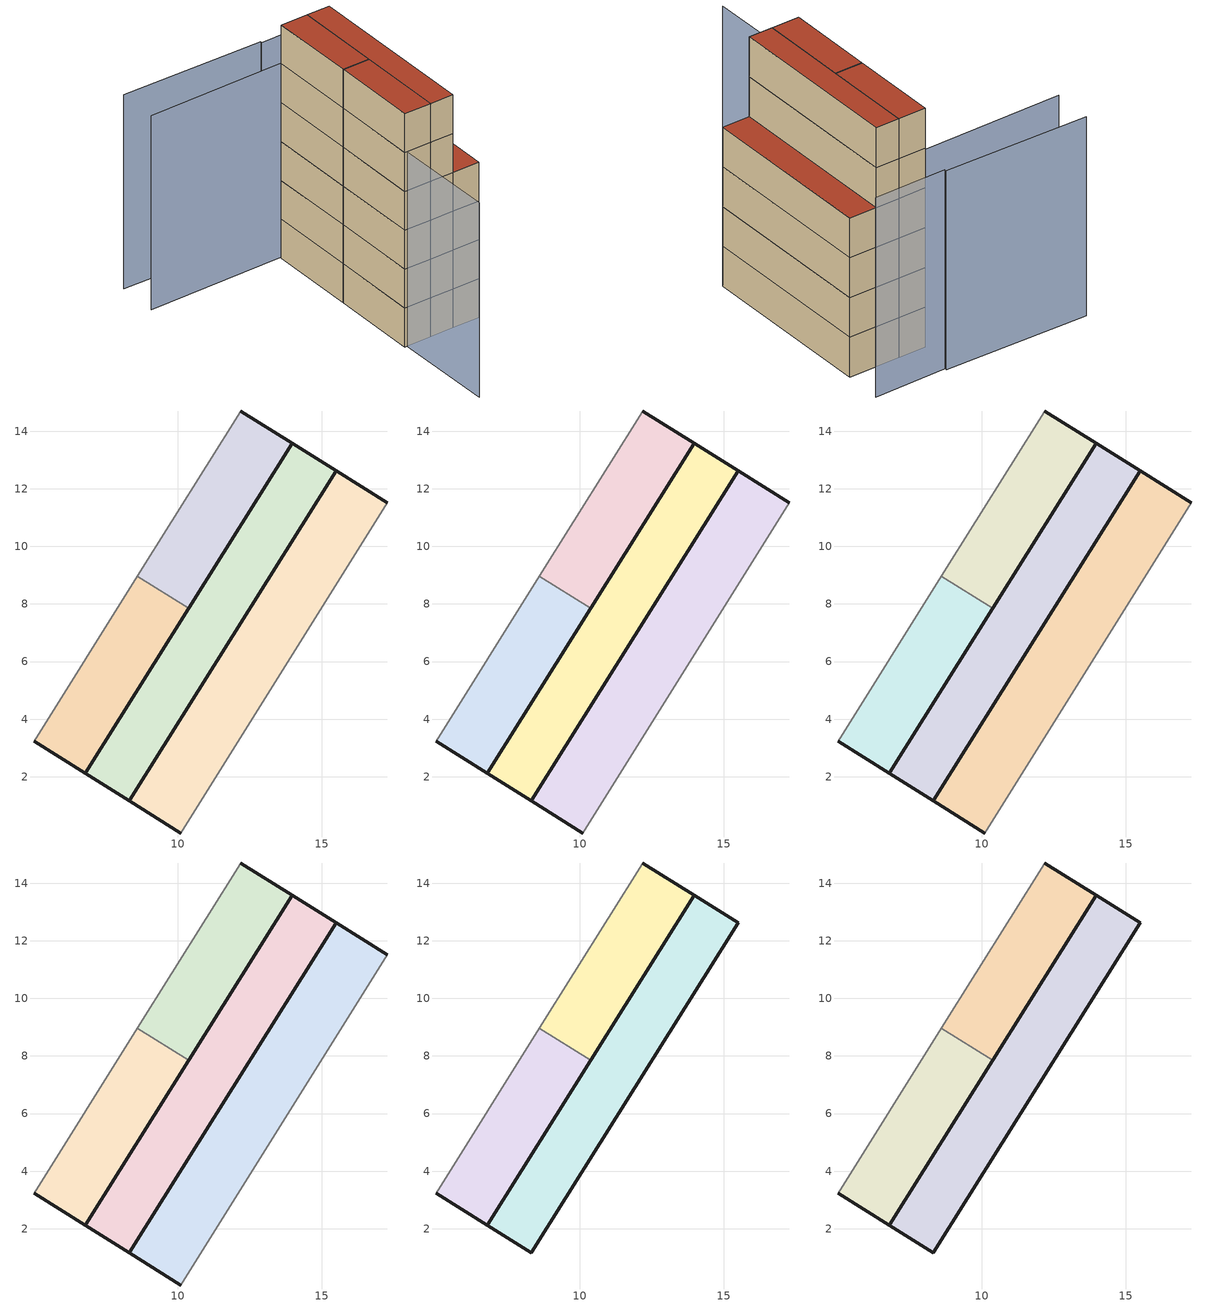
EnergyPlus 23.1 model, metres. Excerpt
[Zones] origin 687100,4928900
1f41ce21a2242202_F0_dwelling_0
 floor ground (EU_floor_Construction): 10.38,7.85 6.79,2.12 5,3.24 8.59,8.97 z0
 wall outside (EU_wall_Construction): 5,3.24 6.79,2.12 10.38,7.85 z0:3
 wall adiabatic (EU_wall_Construction): 8.59,8.97 5,3.24 z0:3
 wall to 1f41ce21a2242202_F0_dwelling_1 (EU_wall_Construction): 10.38,7.85 8.59,8.97 z0:3
1f41ce21a2242202_F0_dwelling_1
 floor ground (EU_floor_Construction): 13.97,13.58 10.38,7.85 8.59,8.97 12.19,14.7 z0
 wall outside (EU_wall_Construction): 10.38,7.85 13.97,13.58 12.19,14.7 z0:3
 wall adiabatic (EU_wall_Construction): 12.19,14.7 8.59,8.97 z0:3
1f41ce21a2242202_F0_dwelling_2
 floor ground (EU_floor_Construction): 17.28,11.51 10.1,0.05 8.31,1.16 15.5,12.63 z0
 wall outside (EU_wall_Construction): 17.28,11.51 15.5,12.63 8.31,1.16 10.1,0.05 z0:3
 wall adiabatic (EU_wall_Construction): 10.1,0.05 17.28,11.51 z0:3
1f41ce21a2242202_F0_circulation
 floor ground (EU_floor_Construction): 15.5,12.63 8.31,1.16 6.79,2.12 13.97,13.58 z0
 wall outside (EU_wall_Construction): 15.5,12.63 13.97,13.58 6.79,2.12 8.31,1.16 15.5,12.63 z0:3
1f41ce21a2242202_F1_dwelling_0
 floor to 1f41ce21a2242202_F0_dwelling_0 (EU_floor_Construction): 10.38,7.85 6.79,2.12 5,3.24 8.59,8.97 z3
 wall outside (EU_wall_Construction): 5,3.24 6.79,2.12 10.38,7.85 z3:6
 wall adiabatic (EU_wall_Construction): 8.59,8.97 5,3.24 z3:6
 wall to 1f41ce21a2242202_F1_dwelling_1 (EU_wall_Construction): 10.38,7.85 8.59,8.97 z3:6
1f41ce21a2242202_F1_dwelling_1
 floor to 1f41ce21a2242202_F0_dwelling_1 (EU_floor_Construction): 13.97,13.58 10.38,7.85 8.59,8.97 12.19,14.7 z3
 wall outside (EU_wall_Construction): 10.38,7.85 13.97,13.58 12.19,14.7 z3:6
 wall adiabatic (EU_wall_Construction): 12.19,14.7 8.59,8.97 z3:6
1f41ce21a2242202_F1_dwelling_2
 floor to 1f41ce21a2242202_F0_dwelling_2 (EU_floor_Construction): 17.28,11.51 10.1,0.05 8.31,1.16 15.5,12.63 z3
 wall outside (EU_wall_Construction): 17.28,11.51 15.5,12.63 8.31,1.16 10.1,0.05 z3:6
 wall adiabatic (EU_wall_Construction): 10.1,0.05 17.28,11.51 z3:6
1f41ce21a2242202_F1_circulation
 floor to 1f41ce21a2242202_F0_circulation (EU_floor_Construction): 15.5,12.63 8.31,1.16 6.79,2.12 13.97,13.58 z3
 wall outside (EU_wall_Construction): 15.5,12.63 13.97,13.58 6.79,2.12 8.31,1.16 15.5,12.63 z3:6
1f41ce21a2242202_F2_dwelling_0
 floor to 1f41ce21a2242202_F1_dwelling_0 (EU_floor_Construction): 10.38,7.85 6.79,2.12 5,3.24 8.59,8.97 z6
 wall outside (EU_wall_Construction): 5,3.24 6.79,2.12 10.38,7.85 z6:9
 wall adiabatic (EU_wall_Construction): 8.59,8.97 5,3.24 z6:9
 wall to 1f41ce21a2242202_F2_dwelling_1 (EU_wall_Construction): 10.38,7.85 8.59,8.97 z6:9
1f41ce21a2242202_F2_dwelling_1
 floor to 1f41ce21a2242202_F1_dwelling_1 (EU_floor_Construction): 13.97,13.58 10.38,7.85 8.59,8.97 12.19,14.7 z6
 wall outside (EU_wall_Construction): 10.38,7.85 13.97,13.58 12.19,14.7 z6:9
 wall adiabatic (EU_wall_Construction): 12.19,14.7 8.59,8.97 z6:9
1f41ce21a2242202_F2_dwelling_2
 floor to 1f41ce21a2242202_F1_dwelling_2 (EU_floor_Construction): 17.28,11.51 10.1,0.05 8.31,1.16 15.5,12.63 z6
 wall outside (EU_wall_Construction): 17.28,11.51 15.5,12.63 8.31,1.16 10.1,0.05 z6:9
 wall adiabatic (EU_wall_Construction): 10.1,0.05 17.28,11.51 z6:9
1f41ce21a2242202_F2_circulation
 floor to 1f41ce21a2242202_F1_circulation (EU_floor_Construction): 15.5,12.63 8.31,1.16 6.79,2.12 13.97,13.58 z6
 wall outside (EU_wall_Construction): 15.5,12.63 13.97,13.58 6.79,2.12 8.31,1.16 15.5,12.63 z6:9
1f41ce21a2242202_F3_dwelling_0
 floor to 1f41ce21a2242202_F2_dwelling_0 (EU_floor_Construction): 10.38,7.85 6.79,2.12 5,3.24 8.59,8.97 z9
 wall outside (EU_wall_Construction): 5,3.24 6.79,2.12 10.38,7.85 z9:12
 wall adiabatic (EU_wall_Construction): 8.59,8.97 5,3.24 z9:12
 wall to 1f41ce21a2242202_F3_dwelling_1 (EU_wall_Construction): 10.38,7.85 8.59,8.97 z9:12
1f41ce21a2242202_F3_dwelling_1
 floor to 1f41ce21a2242202_F2_dwelling_1 (EU_floor_Construction): 13.97,13.58 10.38,7.85 8.59,8.97 12.19,14.7 z9
 wall outside (EU_wall_Construction): 10.38,7.85 13.97,13.58 12.19,14.7 z9:12
 wall adiabatic (EU_wall_Construction): 12.19,14.7 8.59,8.97 z9:12
1f41ce21a2242202_F3_dwelling_2
 floor to 1f41ce21a2242202_F2_dwelling_2 (EU_floor_Construction): 17.28,11.51 10.1,0.05 8.31,1.16 15.5,12.63 z9
 wall outside (EU_wall_Construction): 17.28,11.51 15.5,12.63 8.31,1.16 10.1,0.05 z9:12
 wall adiabatic (EU_wall_Construction): 10.1,0.05 17.28,11.51 z9:12
 roof outside (EU_roof_Construction): 10.1,0.05 17.28,11.51 15.5,12.63 8.31,1.16 z12
1f41ce21a2242202_F3_circulation
 floor to 1f41ce21a2242202_F2_circulation (EU_floor_Construction): 15.5,12.63 8.31,1.16 6.79,2.12 13.97,13.58 z9
 wall outside (EU_wall_Construction): 15.5,12.63 13.97,13.58 6.79,2.12 8.31,1.16 15.5,12.63 z9:12
1f41ce21a2242202_F4_dwelling_0
 floor to 1f41ce21a2242202_F3_dwelling_0 (EU_floor_Construction): 10.38,7.85 6.79,2.12 5,3.24 8.59,8.97 z12
 wall outside (EU_wall_Construction): 5,3.24 6.79,2.12 10.38,7.85 z12:15
 wall adiabatic (EU_wall_Construction): 8.59,8.97 5,3.24 z12:15
 wall to 1f41ce21a2242202_F4_dwelling_1 (EU_wall_Construction): 10.38,7.85 8.59,8.97 z12:15
1f41ce21a2242202_F4_dwelling_1
 floor to 1f41ce21a2242202_F3_dwelling_1 (EU_floor_Construction): 13.97,13.58 10.38,7.85 8.59,8.97 12.19,14.7 z12
 wall outside (EU_wall_Construction): 10.38,7.85 13.97,13.58 12.19,14.7 z12:15
 wall adiabatic (EU_wall_Construction): 12.19,14.7 8.59,8.97 z12:15
1f41ce21a2242202_F4_circulation
 floor to 1f41ce21a2242202_F3_circulation (EU_floor_Construction): 15.5,12.63 8.31,1.16 6.79,2.12 13.97,13.58 z12
 wall outside (EU_wall_Construction): 15.5,12.63 13.97,13.58 6.79,2.12 8.31,1.16 15.5,12.63 z12:15
1f41ce21a2242202_F5_dwelling_0
 floor to 1f41ce21a2242202_F4_dwelling_0 (EU_floor_Construction): 10.38,7.85 6.79,2.12 5,3.24 8.59,8.97 z15
 wall outside (EU_wall_Construction): 5,3.24 6.79,2.12 10.38,7.85 z15:18
 wall adiabatic (EU_wall_Construction): 8.59,8.97 5,3.24 z15:18
 wall to 1f41ce21a2242202_F5_dwelling_1 (EU_wall_Construction): 10.38,7.85 8.59,8.97 z15:18
 roof outside (EU_roof_Construction): 6.79,2.12 10.38,7.85 8.59,8.97 5,3.24 z18
1f41ce21a2242202_F5_dwelling_1
 floor to 1f41ce21a2242202_F4_dwelling_1 (EU_floor_Construction): 13.97,13.58 10.38,7.85 8.59,8.97 12.19,14.7 z15
 wall outside (EU_wall_Construction): 10.38,7.85 13.97,13.58 12.19,14.7 z15:18
 wall adiabatic (EU_wall_Construction): 12.19,14.7 8.59,8.97 z15:18
 roof outside (EU_roof_Construction): 10.38,7.85 13.97,13.58 12.19,14.7 8.59,8.97 z18
1f41ce21a2242202_F5_circulation
 floor to 1f41ce21a2242202_F4_circulation (EU_floor_Construction): 15.5,12.63 8.31,1.16 6.79,2.12 13.97,13.58 z15
 wall outside (EU_wall_Construction): 15.5,12.63 13.97,13.58 6.79,2.12 8.31,1.16 15.5,12.63 z15:18
 roof outside (EU_roof_Construction): 8.31,1.16 15.5,12.63 13.97,13.58 6.79,2.12 z18
shading: 3.23,20.33 12.28,14.77 / 12.28,14.77 1.07,-3.49 / 18.86,13.92 14.15,16.81 / 14.22,16.93 4.98,22.91 z0:15
[Building]
EU S2 Campaign: North Axis=0; Terrain=City; Solar Distribution=FullExterior
[Site:Location]
Bologna: Latitude=44.5; Longitude=11.25; Time Zone=1; Elevation=37
[SizingPeriod:WeatherFileDays]
AnnualSizingPeriod: Begin Month=1; Begin Day of Month=1; End Month=12; End Day of Month=31; Day of Week for Start Day=Monday; Use Weather File Daylight Saving Period=No; Use Weather File Rain and Snow Indicators=No
[MATERIAL]
EU_InternalMass_Material: Roughness=MediumRough; Thickness=0.1; Conductivity=1; Density=1800; Specific Heat=900; Thermal Absorptance=0.9; Solar Absorptance=0.7; Visible Absorptance=0.7
[MATERIAL:NOMASS] Roughness=MediumRough; Thermal Absorptance=0.9; Solar Absorptance=0.7; Visible Absorptance=0.7
Name | Thermal Resistance
EU_wall_NoMass | 0.905828
EU_roof_NoMass | 0.37593
EU_floor_NoMass | 0.67114
[CONSTRUCTION]
EU_wall_Construction: EU_wall_NoMass
EU_roof_Construction: EU_roof_NoMass
EU_floor_Construction: EU_floor_NoMass
EU_InternalMass_Construction: EU_InternalMass_Material
[ZONE] Type=1; Multiplier=1; Ceiling Height=autocalculate; Floor Area=autocalculate; Part of Total Floor Area=Yes
Name | Volume
1f41ce21a2242202_F0_dwelling_0; 1f41ce21a2242202_F1_dwelling_0; 1f41ce21a2242202_F2_dwelling_0; 1f41ce21a2242202_F3_dwelling_0; 1f41ce21a2242202_F4_dwelling_0; 1f41ce21a2242202_F5_dwelling_0 | 42.7288
1f41ce21a2242202_F0_dwelling_1; 1f41ce21a2242202_F1_dwelling_1; 1f41ce21a2242202_F2_dwelling_1; 1f41ce21a2242202_F3_dwelling_1; 1f41ce21a2242202_F4_dwelling_1; 1f41ce21a2242202_F5_dwelling_1 | 42.7295
1f41ce21a2242202_F0_dwelling_2; 1f41ce21a2242202_F1_dwelling_2; 1f41ce21a2242202_F2_dwelling_2; 1f41ce21a2242202_F3_dwelling_2 | 85.4583
1f41ce21a2242202_F0_circulation; 1f41ce21a2242202_F1_circulation; 1f41ce21a2242202_F2_circulation; 1f41ce21a2242202_F3_circulation; 1f41ce21a2242202_F4_circulation; 1f41ce21a2242202_F5_circulation | 73.0635
[INTERNALMASS] Construction=EU_InternalMass_Construction
Name | Zone or ZoneList | Surface Area
1f41ce21a2242202_F0_dwelling_0_EU_InternalMass | 1f41ce21a2242202_F0_dwelling_0 | 14.243
1f41ce21a2242202_F0_dwelling_1_EU_InternalMass | 1f41ce21a2242202_F0_dwelling_1 | 14.243
1f41ce21a2242202_F0_dwelling_2_EU_InternalMass | 1f41ce21a2242202_F0_dwelling_2 | 28.4859
1f41ce21a2242202_F1_dwelling_0_EU_InternalMass | 1f41ce21a2242202_F1_dwelling_0 | 14.243
1f41ce21a2242202_F1_dwelling_1_EU_InternalMass | 1f41ce21a2242202_F1_dwelling_1 | 14.243
1f41ce21a2242202_F1_dwelling_2_EU_InternalMass | 1f41ce21a2242202_F1_dwelling_2 | 28.4859
1f41ce21a2242202_F2_dwelling_0_EU_InternalMass | 1f41ce21a2242202_F2_dwelling_0 | 14.243
1f41ce21a2242202_F2_dwelling_1_EU_InternalMass | 1f41ce21a2242202_F2_dwelling_1 | 14.243
1f41ce21a2242202_F2_dwelling_2_EU_InternalMass | 1f41ce21a2242202_F2_dwelling_2 | 28.4859
1f41ce21a2242202_F3_dwelling_0_EU_InternalMass | 1f41ce21a2242202_F3_dwelling_0 | 14.243
1f41ce21a2242202_F3_dwelling_1_EU_InternalMass | 1f41ce21a2242202_F3_dwelling_1 | 14.243
1f41ce21a2242202_F3_dwelling_2_EU_InternalMass | 1f41ce21a2242202_F3_dwelling_2 | 28.4859
1f41ce21a2242202_F4_dwelling_0_EU_InternalMass | 1f41ce21a2242202_F4_dwelling_0 | 37.0033
1f41ce21a2242202_F4_dwelling_1_EU_InternalMass | 1f41ce21a2242202_F4_dwelling_1 | 37.0033
1f41ce21a2242202_F5_dwelling_0_EU_InternalMass | 1f41ce21a2242202_F5_dwelling_0 | 37.0033
1f41ce21a2242202_F5_dwelling_1_EU_InternalMass | 1f41ce21a2242202_F5_dwelling_1 | 37.0033
[OTHEREQUIPMENT] Fuel Type=Electricity; Design Level Calculation Method=Watts/Area; Power per Zone Floor Area=1; Fraction Latent=0; Fraction Radiant=0; Fraction Lost=0; Carbon Dioxide Generation Rate=0; EndUse Subcategory=EU_Step8_InternalGains
Name | Zone or ZoneList or Space or SpaceList | Schedule
EU_Step8_InternalGain_1f41ce21a2242202_F0_dwelling_0_f000 | 1f41ce21a2242202_F0_dwelling_0 | EU_Step8_GainSchedule_1f41ce21a2242202_F0_dwelling_0_f000
EU_Step8_InternalGain_1f41ce21a2242202_F0_dwelling_1_f000 | 1f41ce21a2242202_F0_dwelling_1 | EU_Step8_GainSchedule_1f41ce21a2242202_F0_dwelling_1_f000
EU_Step8_InternalGain_1f41ce21a2242202_F0_dwelling_2_f000 | 1f41ce21a2242202_F0_dwelling_2 | EU_Step8_GainSchedule_1f41ce21a2242202_F0_dwelling_2_f000
EU_Step8_InternalGain_1f41ce21a2242202_F1_dwelling_0_f000 | 1f41ce21a2242202_F1_dwelling_0 | EU_Step8_GainSchedule_1f41ce21a2242202_F1_dwelling_0_f000
EU_Step8_InternalGain_1f41ce21a2242202_F1_dwelling_1_f000 | 1f41ce21a2242202_F1_dwelling_1 | EU_Step8_GainSchedule_1f41ce21a2242202_F1_dwelling_1_f000
EU_Step8_InternalGain_1f41ce21a2242202_F1_dwelling_2_f000 | 1f41ce21a2242202_F1_dwelling_2 | EU_Step8_GainSchedule_1f41ce21a2242202_F1_dwelling_2_f000
EU_Step8_InternalGain_1f41ce21a2242202_F2_dwelling_0_f000 | 1f41ce21a2242202_F2_dwelling_0 | EU_Step8_GainSchedule_1f41ce21a2242202_F2_dwelling_0_f000
EU_Step8_InternalGain_1f41ce21a2242202_F2_dwelling_1_f000 | 1f41ce21a2242202_F2_dwelling_1 | EU_Step8_GainSchedule_1f41ce21a2242202_F2_dwelling_1_f000
EU_Step8_InternalGain_1f41ce21a2242202_F2_dwelling_2_f000 | 1f41ce21a2242202_F2_dwelling_2 | EU_Step8_GainSchedule_1f41ce21a2242202_F2_dwelling_2_f000
EU_Step8_InternalGain_1f41ce21a2242202_F3_dwelling_0_f000 | 1f41ce21a2242202_F3_dwelling_0 | EU_Step8_GainSchedule_1f41ce21a2242202_F3_dwelling_0_f000
EU_Step8_InternalGain_1f41ce21a2242202_F3_dwelling_1_f000 | 1f41ce21a2242202_F3_dwelling_1 | EU_Step8_GainSchedule_1f41ce21a2242202_F3_dwelling_1_f000
EU_Step8_InternalGain_1f41ce21a2242202_F3_dwelling_2_f000 | 1f41ce21a2242202_F3_dwelling_2 | EU_Step8_GainSchedule_1f41ce21a2242202_F3_dwelling_2_f000
EU_Step8_InternalGain_1f41ce21a2242202_F4_dwelling_0_f000 | 1f41ce21a2242202_F4_dwelling_0 | EU_Step8_GainSchedule_1f41ce21a2242202_F4_dwelling_0_f000
EU_Step8_InternalGain_1f41ce21a2242202_F4_dwelling_1_f000 | 1f41ce21a2242202_F4_dwelling_1 | EU_Step8_GainSchedule_1f41ce21a2242202_F4_dwelling_1_f000
EU_Step8_InternalGain_1f41ce21a2242202_F5_dwelling_0_f000 | 1f41ce21a2242202_F5_dwelling_0 | EU_Step8_GainSchedule_1f41ce21a2242202_F5_dwelling_0_f000
EU_Step8_InternalGain_1f41ce21a2242202_F5_dwelling_1_f000 | 1f41ce21a2242202_F5_dwelling_1 | EU_Step8_GainSchedule_1f41ce21a2242202_F5_dwelling_1_f000
[ZONEINFILTRATION:DESIGNFLOWRATE] Schedule=EU_AlwaysOn; Design Flow Rate Calculation Method=Flow/Area; Flow Rate per Floor Area=0.0005; Constant Term Coefficient=1; Temperature Term Coefficient=0; Velocity Term Coefficient=0; Velocity Squared Term Coefficient=0
Name | Zone or ZoneList or Space or SpaceList
EU_Circulation_Infiltration_1f41ce21a2242202_F0_circulation | 1f41ce21a2242202_F0_circulation
EU_Circulation_Infiltration_1f41ce21a2242202_F1_circulation | 1f41ce21a2242202_F1_circulation
EU_Circulation_Infiltration_1f41ce21a2242202_F2_circulation | 1f41ce21a2242202_F2_circulation
EU_Circulation_Infiltration_1f41ce21a2242202_F3_circulation | 1f41ce21a2242202_F3_circulation
EU_Circulation_Infiltration_1f41ce21a2242202_F4_circulation | 1f41ce21a2242202_F4_circulation
EU_Circulation_Infiltration_1f41ce21a2242202_F5_circulation | 1f41ce21a2242202_F5_circulation
[ZONEVENTILATION:DESIGNFLOWRATE] Schedule=EU_AlwaysOn; Design Flow Rate Calculation Method=AirChanges/Hour; Air Changes per Hour=0.73129; Ventilation Type=Natural; Fan Pressure Rise=0; Fan Total Efficiency=1; Constant Term Coefficient=1; Temperature Term Coefficient=0; Velocity Term Coefficient=0; Velocity Squared Term Coefficient=0; Minimum Indoor Temperature=-100; Maximum Indoor Temperature=100; Delta Temperature=-100; Minimum Outdoor Temperature=-100; Maximum Outdoor Temperature=100; Maximum Wind Speed=40
Name | Zone or ZoneList or Space or SpaceList
EU_ConstantAir_1f41ce21a2242202_F0_dwelling_0 | 1f41ce21a2242202_F0_dwelling_0
EU_ConstantAir_1f41ce21a2242202_F0_dwelling_1 | 1f41ce21a2242202_F0_dwelling_1
EU_ConstantAir_1f41ce21a2242202_F0_dwelling_2 | 1f41ce21a2242202_F0_dwelling_2
EU_ConstantAir_1f41ce21a2242202_F1_dwelling_0 | 1f41ce21a2242202_F1_dwelling_0
EU_ConstantAir_1f41ce21a2242202_F1_dwelling_1 | 1f41ce21a2242202_F1_dwelling_1
EU_ConstantAir_1f41ce21a2242202_F1_dwelling_2 | 1f41ce21a2242202_F1_dwelling_2
EU_ConstantAir_1f41ce21a2242202_F2_dwelling_0 | 1f41ce21a2242202_F2_dwelling_0
EU_ConstantAir_1f41ce21a2242202_F2_dwelling_1 | 1f41ce21a2242202_F2_dwelling_1
EU_ConstantAir_1f41ce21a2242202_F2_dwelling_2 | 1f41ce21a2242202_F2_dwelling_2
EU_ConstantAir_1f41ce21a2242202_F3_dwelling_0 | 1f41ce21a2242202_F3_dwelling_0
EU_ConstantAir_1f41ce21a2242202_F3_dwelling_1 | 1f41ce21a2242202_F3_dwelling_1
EU_ConstantAir_1f41ce21a2242202_F3_dwelling_2 | 1f41ce21a2242202_F3_dwelling_2
EU_ConstantAir_1f41ce21a2242202_F4_dwelling_0 | 1f41ce21a2242202_F4_dwelling_0
EU_ConstantAir_1f41ce21a2242202_F4_dwelling_1 | 1f41ce21a2242202_F4_dwelling_1
EU_ConstantAir_1f41ce21a2242202_F5_dwelling_0 | 1f41ce21a2242202_F5_dwelling_0
EU_ConstantAir_1f41ce21a2242202_F5_dwelling_1 | 1f41ce21a2242202_F5_dwelling_1
[HVACTEMPLATE:THERMOSTAT] Constant Heating Setpoint=20; Constant Cooling Setpoint=50
EU_HeatOnly_1f41ce21a2242202_F0_dwelling_0; EU_HeatOnly_1f41ce21a2242202_F0_dwelling_1; EU_HeatOnly_1f41ce21a2242202_F0_dwelling_2; EU_HeatOnly_1f41ce21a2242202_F1_dwelling_0; EU_HeatOnly_1f41ce21a2242202_F1_dwelling_1; EU_HeatOnly_1f41ce21a2242202_F1_dwelling_2; EU_HeatOnly_1f41ce21a2242202_F2_dwelling_0; EU_HeatOnly_1f41ce21a2242202_F2_dwelling_1; EU_HeatOnly_1f41ce21a2242202_F2_dwelling_2; EU_HeatOnly_1f41ce21a2242202_F3_dwelling_0; EU_HeatOnly_1f41ce21a2242202_F3_dwelling_1; EU_HeatOnly_1f41ce21a2242202_F3_dwelling_2; EU_HeatOnly_1f41ce21a2242202_F4_dwelling_0; EU_HeatOnly_1f41ce21a2242202_F4_dwelling_1; EU_HeatOnly_1f41ce21a2242202_F5_dwelling_0; EU_HeatOnly_1f41ce21a2242202_F5_dwelling_1
[HVACTEMPLATE:ZONE:IDEALLOADSAIRSYSTEM] System Availability Schedule=EU_AlwaysOn; Maximum Heating Supply Air Temperature=50; Minimum Cooling Supply Air Temperature=13; Maximum Heating Supply Air Humidity Ratio=0.0156; Minimum Cooling Supply Air Humidity Ratio=0.0077; Heating Limit=NoLimit; Cooling Limit=NoLimit; Heating Availability Schedule=EU_AlwaysOn; Cooling Availability Schedule=EU_CoolingOff; Dehumidification Control Type=ConstantSensibleHeatRatio; Cooling Sensible Heat Ratio=0.7; Dehumidification Setpoint=60; Humidification Control Type=None; Humidification Setpoint=30; Outdoor Air Method=None; Outdoor Air Flow Rate per Person=0.00944; Outdoor Air Flow Rate per Zone Floor Area=0; Outdoor Air Flow Rate per Zone=0; Demand Controlled Ventilation Type=None; Outdoor Air Economizer Type=NoEconomizer; Heat Recovery Type=None; Sensible Heat Recovery Effectiveness=0.7; Latent Heat Recovery Effectiveness=0.65
Name | Template Thermostat
1f41ce21a2242202_F0_dwelling_0 | EU_HeatOnly_1f41ce21a2242202_F0_dwelling_0
1f41ce21a2242202_F0_dwelling_1 | EU_HeatOnly_1f41ce21a2242202_F0_dwelling_1
1f41ce21a2242202_F0_dwelling_2 | EU_HeatOnly_1f41ce21a2242202_F0_dwelling_2
1f41ce21a2242202_F1_dwelling_0 | EU_HeatOnly_1f41ce21a2242202_F1_dwelling_0
1f41ce21a2242202_F1_dwelling_1 | EU_HeatOnly_1f41ce21a2242202_F1_dwelling_1
1f41ce21a2242202_F1_dwelling_2 | EU_HeatOnly_1f41ce21a2242202_F1_dwelling_2
1f41ce21a2242202_F2_dwelling_0 | EU_HeatOnly_1f41ce21a2242202_F2_dwelling_0
1f41ce21a2242202_F2_dwelling_1 | EU_HeatOnly_1f41ce21a2242202_F2_dwelling_1
1f41ce21a2242202_F2_dwelling_2 | EU_HeatOnly_1f41ce21a2242202_F2_dwelling_2
1f41ce21a2242202_F3_dwelling_0 | EU_HeatOnly_1f41ce21a2242202_F3_dwelling_0
1f41ce21a2242202_F3_dwelling_1 | EU_HeatOnly_1f41ce21a2242202_F3_dwelling_1
1f41ce21a2242202_F3_dwelling_2 | EU_HeatOnly_1f41ce21a2242202_F3_dwelling_2
1f41ce21a2242202_F4_dwelling_0 | EU_HeatOnly_1f41ce21a2242202_F4_dwelling_0
1f41ce21a2242202_F4_dwelling_1 | EU_HeatOnly_1f41ce21a2242202_F4_dwelling_1
1f41ce21a2242202_F5_dwelling_0 | EU_HeatOnly_1f41ce21a2242202_F5_dwelling_0
1f41ce21a2242202_F5_dwelling_1 | EU_HeatOnly_1f41ce21a2242202_F5_dwelling_1
[SIZING:ZONE] Zone Cooling Design Supply Air Temperature Input Method=SupplyAirTemperature; Zone Cooling Design Supply Air Temperature=13; Zone Heating Design Supply Air Temperature Input Method=SupplyAirTemperature; Zone Heating Design Supply Air Temperature=50; Zone Cooling Design Supply Air Humidity Ratio=0.008; Zone Heating Design Supply Air Humidity Ratio=0.008; Cooling Design Air Flow Method=DesignDay; Cooling Design Air Flow Rate=0; Cooling Minimum Air Flow per Zone Floor Area=0.000762; Cooling Minimum Air Flow=0; Cooling Minimum Air Flow Fraction=0.2; Heating Design Air Flow Method=DesignDay; Heating Design Air Flow Rate=0; Heating Maximum Air Flow per Zone Floor Area=0.002032; Heating Maximum Air Flow=0.141576; Heating Maximum Air Flow Fraction=0.3; Account for Dedicated Outdoor Air System=No; Dedicated Outdoor Air System Control Strategy=NeutralSupplyAir; Dedicated Outdoor Air Low Setpoint Temperature for Design=autosize; Dedicated Outdoor Air High Setpoint Temperature for Design=autosize; Zone Load Sizing Method=Sensible Load Only No Latent Load; Zone Latent Cooling Design Supply Air Humidity Ratio Input Method=HumidityRatioDifference; Zone Cooling Design Supply Air Humidity Ratio Difference=0.005; Zone Latent Heating Design Supply Air Humidity Ratio Input Method=HumidityRatioDifference; Zone Humidification Design Supply Air Humidity Ratio Difference=0.005
1f41ce21a2242202_F0_dwelling_0; 1f41ce21a2242202_F0_dwelling_1; 1f41ce21a2242202_F0_dwelling_2; 1f41ce21a2242202_F1_dwelling_0; 1f41ce21a2242202_F1_dwelling_1; 1f41ce21a2242202_F1_dwelling_2; 1f41ce21a2242202_F2_dwelling_0; 1f41ce21a2242202_F2_dwelling_1; 1f41ce21a2242202_F2_dwelling_2; 1f41ce21a2242202_F3_dwelling_0; 1f41ce21a2242202_F3_dwelling_1; 1f41ce21a2242202_F3_dwelling_2; 1f41ce21a2242202_F4_dwelling_0; 1f41ce21a2242202_F4_dwelling_1; 1f41ce21a2242202_F5_dwelling_0; 1f41ce21a2242202_F5_dwelling_1
[SCHEDULE:CONSTANT]
Name | Hourly Value
EU_AlwaysOn | 1
EU_CoolingOff | 0
[SCHEDULE:FILE] Column Number=1; Rows to Skip at Top=0; Number of Hours of Data=8760; Column Separator=Comma; Interpolate to Timestep=No; Minutes per Item=60; Adjust Schedule for Daylight Savings=Yes
Name | File
EU_Step8_GainSchedule_1f41ce21a2242202_F0_dwelling_0_f000 | ../../schedules/1f41ce21a2242202/1f41ce21a2242202_F0_dwelling_0_f000_gain.csv
EU_Step8_GainSchedule_1f41ce21a2242202_F0_dwelling_1_f000 | ../../schedules/1f41ce21a2242202/1f41ce21a2242202_F0_dwelling_1_f000_gain.csv
EU_Step8_GainSchedule_1f41ce21a2242202_F0_dwelling_2_f000 | ../../schedules/1f41ce21a2242202/1f41ce21a2242202_F0_dwelling_2_f000_gain.csv
EU_Step8_GainSchedule_1f41ce21a2242202_F1_dwelling_0_f000 | ../../schedules/1f41ce21a2242202/1f41ce21a2242202_F1_dwelling_0_f000_gain.csv
EU_Step8_GainSchedule_1f41ce21a2242202_F1_dwelling_1_f000 | ../../schedules/1f41ce21a2242202/1f41ce21a2242202_F1_dwelling_1_f000_gain.csv
EU_Step8_GainSchedule_1f41ce21a2242202_F1_dwelling_2_f000 | ../../schedules/1f41ce21a2242202/1f41ce21a2242202_F1_dwelling_2_f000_gain.csv
EU_Step8_GainSchedule_1f41ce21a2242202_F2_dwelling_0_f000 | ../../schedules/1f41ce21a2242202/1f41ce21a2242202_F2_dwelling_0_f000_gain.csv
EU_Step8_GainSchedule_1f41ce21a2242202_F2_dwelling_1_f000 | ../../schedules/1f41ce21a2242202/1f41ce21a2242202_F2_dwelling_1_f000_gain.csv
EU_Step8_GainSchedule_1f41ce21a2242202_F2_dwelling_2_f000 | ../../schedules/1f41ce21a2242202/1f41ce21a2242202_F2_dwelling_2_f000_gain.csv
EU_Step8_GainSchedule_1f41ce21a2242202_F3_dwelling_0_f000 | ../../schedules/1f41ce21a2242202/1f41ce21a2242202_F3_dwelling_0_f000_gain.csv
EU_Step8_GainSchedule_1f41ce21a2242202_F3_dwelling_1_f000 | ../../schedules/1f41ce21a2242202/1f41ce21a2242202_F3_dwelling_1_f000_gain.csv
EU_Step8_GainSchedule_1f41ce21a2242202_F3_dwelling_2_f000 | ../../schedules/1f41ce21a2242202/1f41ce21a2242202_F3_dwelling_2_f000_gain.csv
EU_Step8_GainSchedule_1f41ce21a2242202_F4_dwelling_0_f000 | ../../schedules/1f41ce21a2242202/1f41ce21a2242202_F4_dwelling_0_f000_gain.csv
EU_Step8_GainSchedule_1f41ce21a2242202_F4_dwelling_1_f000 | ../../schedules/1f41ce21a2242202/1f41ce21a2242202_F4_dwelling_1_f000_gain.csv
EU_Step8_GainSchedule_1f41ce21a2242202_F5_dwelling_0_f000 | ../../schedules/1f41ce21a2242202/1f41ce21a2242202_F5_dwelling_0_f000_gain.csv
EU_Step8_GainSchedule_1f41ce21a2242202_F5_dwelling_1_f000 | ../../schedules/1f41ce21a2242202/1f41ce21a2242202_F5_dwelling_1_f000_gain.csv
